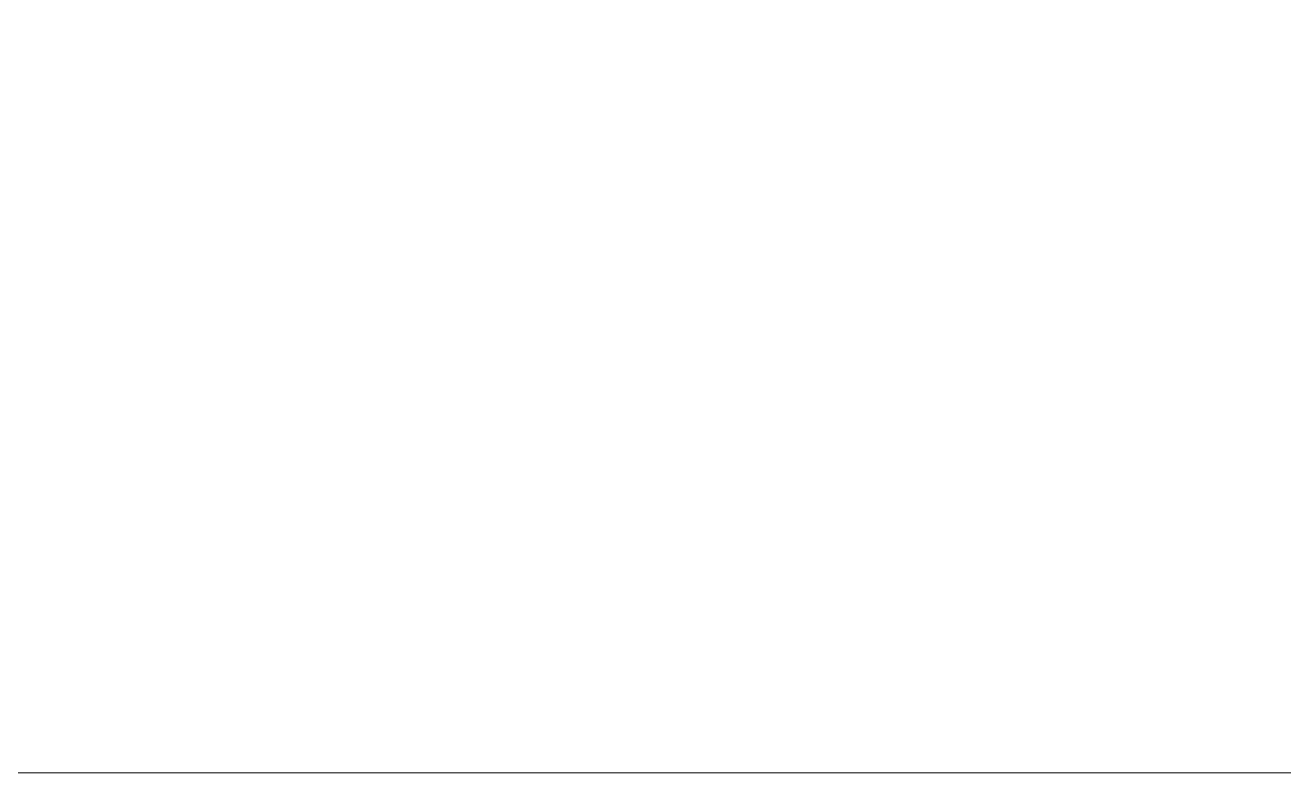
# Model space of a CAD drawing. Header units: millimetres. Extents: x -177800 to -26107, y -132450 to -18386.
# Drawn here: x -165982.81 to -165981.058, y -130127.373 to -130126.332 of the extents above; entities that cross this region are included whole.
import ezdxf

# ---------------------------------------------------------------- set-up
doc = ezdxf.new("R2010")
doc.units = ezdxf.units.MM
doc.layers.add('0-1', color=7, linetype='Continuous', lineweight=5)
doc.layers.add('A-_GENM----_M', color=6, linetype='Continuous', lineweight=9, true_color=0xff00ff)
doc.layers.add('A-_WIND----_E', color=6, linetype='Continuous', lineweight=9, true_color=0xff00ff)

# ---------------------------------------------------------------- blocks, each defined once
blk = doc.blocks.new('IDA - Toilet Partition - Corner - 950Lx700Width-V19-BLK 2 UPPER ROOF PLAN')
at = {"layer": 'A-_GENM----_M'}
for radius, start, end in [(20.5, 138.77962, 148.95629), (20, 138.80572, 149.21672)]:
    blk.add_arc((900, 1793.5), radius, start, end, dxfattribs=at)
blk = doc.blocks.new('WallOpening - WallOpening - 447-7300109-BLK 2 UPPER ROOF PLAN')
at = {"layer": 'A-_WIND----_E'}
blk.add_line((-1712.5, 75), (1712.5, 75), dxfattribs=at)
blk = doc.blocks.new('1599_DB_A_BLK3_1STGD_R21_rvt-1-BLK 2 UPPER ROOF PLAN')
at = {"layer": 'A-_GENM----_M', "rotation": 269.9999999999996}
blk.add_blockref('IDA - Toilet Partition - Corner - 950Lx700Width-V19-BLK 2 UPPER ROOF PLAN', (-167786.3719, -129242.3735), dxfattribs=at)
at = {"layer": 'A-_WIND----_E'}
blk.add_blockref('WallOpening - WallOpening - 447-7300109-BLK 2 UPPER ROOF PLAN', (-164698.8719, -130202.3735), dxfattribs=at)

msp = doc.modelspace()

# ---------------------------------------------------------------- block references
at = {"layer": '0-1'}
msp.add_blockref('1599_DB_A_BLK3_1STGD_R21_rvt-1-BLK 2 UPPER ROOF PLAN', (0, 0), dxfattribs=at)

doc.saveas('drawing.dxf')
